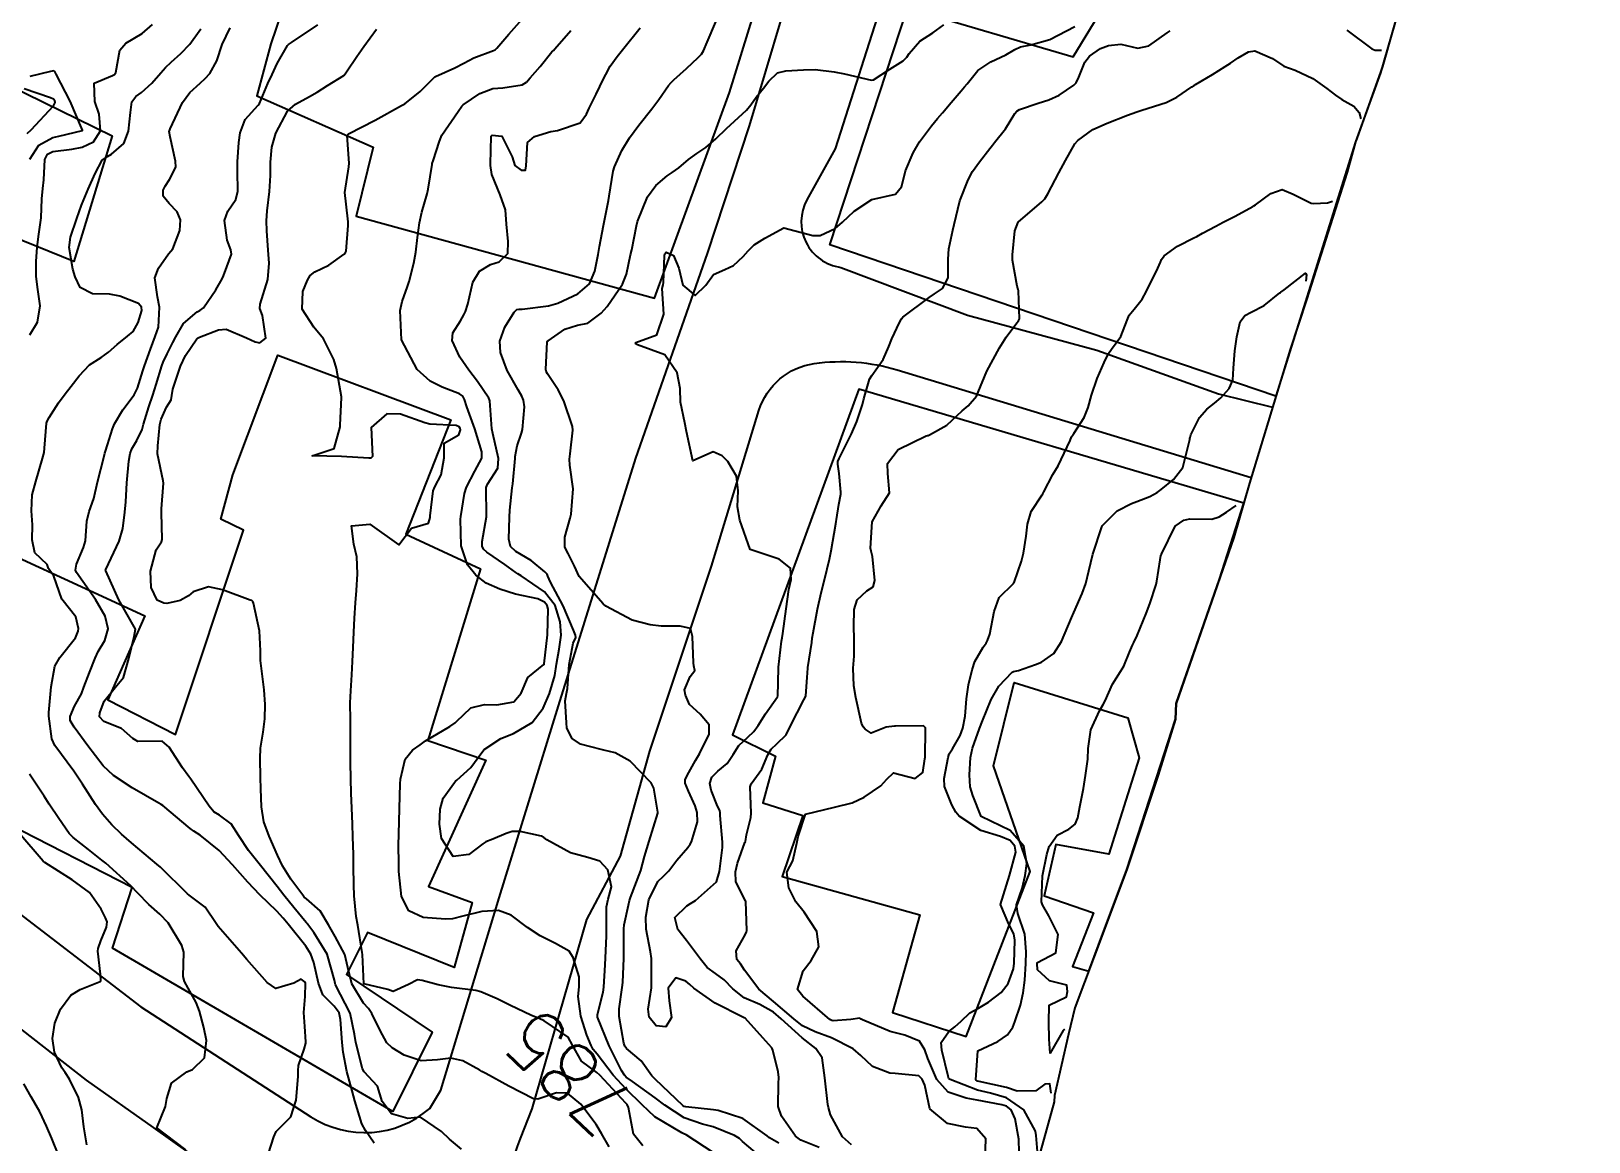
# Model space of a CAD drawing. Header units: metres. Extents: x 318500 to 325275, y 7408834 to 7428799.
# Drawn here: x 323688.2 to 323794.6, y 7419676.5 to 7419752.3 of the extents above; entities that cross this region are included whole.
import ezdxf
from ezdxf.enums import TextEntityAlignment as Align

# ---------------------------------------------------------------- set-up
doc = ezdxf.new("R2010")
doc.units = ezdxf.units.M
doc.header["$MEASUREMENT"] = 0
for name, color, linetype in [('Area', 45, 'Continuous'), ('Cotas', 45, 'Continuous'), ('Curvas de Nivel 1m', 11, 'Continuous'), ('Curvas de Nivel 5m', 15, 'Continuous'), ('Edificações', 30, 'Continuous'), ('Vias Primárias', 230, 'Continuous')]:
    doc.layers.add(name, color=color, linetype=linetype)
doc.styles.add('Style-STANDARD', font='STANDARD.shx')

msp = doc.modelspace()

# ---------------------------------------------------------------- linework, layer by layer
at = {"layer": 'Area'}
msp.add_lwpolyline([(323796.12, 7419793.28), (323790.15, 7419781.02), (323788.35, 7419775.85), (323786.2, 7419768.41), (323783.67, 7419760.13), (323782.56, 7419757.22), (323780.49, 7419749.91), (323778.74, 7419745), (323778.63, 7419744.77), (323778.07, 7419742.7), (323775.3, 7419733.98), (323774.17, 7419730.59), (323771.4, 7419721.47), (323770.34, 7419717.76), (323766.39, 7419706.43), (323766.34, 7419705.35), (323765.17, 7419701.54), (323763.02, 7419695.1), (323761.45, 7419690.9), (323759.46, 7419685.65), (323759.04, 7419683.84), (323758.07, 7419679.66), (323758.05, 7419679.23), (323757.12, 7419675.86)], dxfattribs=at)
at = {"layer": 'Curvas de Nivel 1m', "flags": 128}
for points, elevation in [([(323704.39, 7419675.71), (323704.75, 7419676.85), (323704.91, 7419677.21), (323705.07, 7419677.36), (323705.91, 7419678.2), (323706.28, 7419679.34), (323706.42, 7419680.95), (323706.41, 7419681.34), (323706.44, 7419681.71), (323706.83, 7419682.83), (323706.93, 7419683.24), (323706.93, 7419683.33), (323706.86, 7419684.37), (323706.79, 7419685.33), (323706.88, 7419686.41), (323706.91, 7419687.33), (323706.89, 7419687.39), (323706.62, 7419687.6), (323706.11, 7419687.34), (323704.89, 7419686.96), (323704.3, 7419687.37), (323702.91, 7419688.94), (323702.54, 7419689.39), (323700.95, 7419691.21), (323700.81, 7419691.41), (323700.06, 7419692.52), (323698.97, 7419693.35), (323698.85, 7419693.44), (323697, 7419695.24), (323696.75, 7419695.46), (323695.02, 7419696.92), (323694.35, 7419697.5), (323693.68, 7419698.15), (323693.04, 7419698.86), (323692.56, 7419699.52), (323691.69, 7419700.91), (323691.27, 7419701.54), (323691.08, 7419701.81), (323689.79, 7419703.56), (323689.58, 7419704.02), (323689.37, 7419705.57), (323689.38, 7419705.81), (323689.53, 7419707.56), (323689.78, 7419708.97), (323690.12, 7419709.56), (323691.2, 7419710.92), (323691.38, 7419711.36), (323691.41, 7419711.54), (323691.22, 7419712.34), (323690.27, 7419713.55), (323689.71, 7419715.12), (323689.4, 7419715.57), (323689.36, 7419715.65), (323689.27, 7419715.91), (323688.42, 7419716.72), (323688.23, 7419717.59), (323688.26, 7419718.63), (323688.2, 7419719.59), (323688.24, 7419720.68), (323688.48, 7419721.58), (323688.95, 7419723.16), (323689.05, 7419723.57), (323689.08, 7419723.86), (323689.21, 7419725.57), (323689.26, 7419725.71), (323689.41, 7419725.96), (323690.04, 7419726.95), (323690.5, 7419727.56), (323690.9, 7419728.09), (323691.44, 7419728.8), (323692.16, 7419729.54), (323692.95, 7419730.04), (323693.46, 7419730.41), (323694.05, 7419730.94), (323694.75, 7419731.5), (323695.15, 7419731.83), (323695.49, 7419732.44), (323695.73, 7419733.26), (323695.72, 7419733.49), (323695.51, 7419733.73), (323694.24, 7419734.24), (323693.52, 7419734.37), (323692.37, 7419734.39), (323691.52, 7419734.84), (323691.17, 7419735.55), (323691.01, 7419736.08), (323690.77, 7419737.56), (323690.87, 7419738.26), (323691.3, 7419739.55), (323691.6, 7419740.46), (323692.06, 7419741.54), (323692.54, 7419742.62), (323693.03, 7419743.53), (323693.38, 7419743.78), (323693.65, 7419743.93), (323694.5, 7419744.66), (323694.81, 7419745.5), (323694.96, 7419746.78), (323695.06, 7419747.5), (323695.33, 7419747.86), (323695.7, 7419748.14), (323696.42, 7419748.77), (323697.03, 7419749.48), (323697.34, 7419749.86), (323697.73, 7419750.22), (323698.39, 7419750.81), (323699, 7419751.45), (323699.76, 7419752.49)], 781), ([(323711.61, 7419676.4), (323711.01, 7419677.28), (323710.77, 7419677.73), (323710.28, 7419679.29), (323710.1, 7419679.99), (323709.74, 7419681.29), (323709.49, 7419682.63), (323709.42, 7419683.29), (323709.31, 7419684.85), (323709.21, 7419685.3), (323708.87, 7419685.77), (323708.1, 7419686.53), (323707.81, 7419687.32), (323707.48, 7419688.75), (323707.27, 7419689.32), (323706.93, 7419689.86), (323705.73, 7419691.35), (323705.38, 7419691.78), (323704.96, 7419692.24), (323703.8, 7419693.37), (323702.98, 7419694.23), (323701.92, 7419695.4), (323701.01, 7419696.39), (323699.71, 7419697.43), (323699.29, 7419697.7), (323699.03, 7419697.89), (323697.17, 7419699.46), (323697.05, 7419699.53), (323696.9, 7419699.62), (323695.07, 7419700.67), (323693.79, 7419701.51), (323693.09, 7419702.16), (323692.04, 7419703.53), (323691.12, 7419704.81), (323690.84, 7419705.26), (323690.83, 7419705.54), (323691.14, 7419706.25), (323691.6, 7419707.09), (323691.78, 7419707.53), (323692.15, 7419708.55), (323692.55, 7419709.53), (323692.75, 7419709.97), (323693.2, 7419710.72), (323693.44, 7419711.52), (323693.22, 7419712.39), (323692.56, 7419713.53), (323691.27, 7419715.37), (323691.2, 7419715.54), (323691.27, 7419715.94), (323691.75, 7419717.07), (323691.88, 7419717.53), (323691.98, 7419718.87), (323692.13, 7419719.53), (323692.45, 7419720.42), (323692.7, 7419721.53), (323693.16, 7419723.32), (323693.21, 7419723.52), (323693.24, 7419723.65), (323693.38, 7419724.08), (323693.72, 7419725.19), (323693.86, 7419725.51), (323694.44, 7419726.48), (323695.2, 7419727.49), (323695.43, 7419727.95), (323695.8, 7419729.13), (323695.91, 7419729.49), (323696.32, 7419730.63), (323696.65, 7419731.48), (323696.86, 7419732.11), (323696.95, 7419733.48), (323696.81, 7419734.19), (323696.62, 7419735.48), (323696.88, 7419736.14), (323697.55, 7419737.12), (323697.72, 7419737.3), (323697.85, 7419737.47), (323698.32, 7419738.71), (323698.37, 7419739.46), (323698.14, 7419740), (323697.6, 7419740.57), (323697.2, 7419741.07), (323697.2, 7419741.47), (323697.33, 7419741.75), (323697.62, 7419742.21), (323698.06, 7419743.04), (323698.03, 7419743.46), (323697.66, 7419745.11), (323697.61, 7419745.47), (323697.62, 7419745.52), (323697.67, 7419745.66), (323698.5, 7419747.46), (323699.01, 7419748.14), (323699.71, 7419748.78), (323700.06, 7419749.09), (323700.37, 7419749.43), (323700.86, 7419750.3), (323701.21, 7419751.42), (323701.76, 7419752.57)], 782), ([(323717.57, 7419676), (323716.75, 7419676.69), (323716.2, 7419677.21), (323714.77, 7419678.19), (323713.91, 7419678.09), (323712.78, 7419678.4), (323712.14, 7419679.26), (323711.83, 7419680.29), (323710.93, 7419681.28), (323710.81, 7419681.48), (323710.34, 7419683.28), (323710.27, 7419683.86), (323709.97, 7419685.29), (323708.97, 7419687.21), (323708.94, 7419687.3), (323708.89, 7419687.53), (323708.39, 7419689.31), (323707.49, 7419690.78), (323707.08, 7419691.33), (323707.02, 7419691.4), (323706.95, 7419691.48), (323706.11, 7419692.49), (323705.43, 7419693.35), (323704.98, 7419693.93), (323703.83, 7419695.37), (323703.01, 7419696.38), (323702.35, 7419697.39), (323701.84, 7419698.2), (323701.04, 7419698.8), (323700.66, 7419699.03), (323700.33, 7419699.42), (323699.08, 7419701.26), (323698.94, 7419701.44), (323698.5, 7419702.03), (323697.61, 7419703.45), (323697.11, 7419703.86), (323695.47, 7419703.84), (323695.12, 7419704.04), (323694.34, 7419704.72), (323693.13, 7419705.19), (323692.84, 7419705.52), (323692.86, 7419705.8), (323693.15, 7419706.59), (323693.91, 7419707.51), (323694.48, 7419708.2), (323694.84, 7419709.5), (323695.21, 7419711.01), (323695.3, 7419711.49), (323695.21, 7419711.67), (323694.15, 7419713.51), (323693.27, 7419715.48), (323693.25, 7419715.52), (323693.27, 7419715.57), (323694.18, 7419717.51), (323694.43, 7419718.37), (323694.58, 7419719.5), (323694.64, 7419720.19), (323694.71, 7419721.5), (323694.84, 7419722.97), (323694.93, 7419723.5), (323695.06, 7419723.81), (323695.38, 7419724.38), (323695.75, 7419725.14), (323695.85, 7419725.49), (323696.21, 7419726.69), (323696.48, 7419727.48), (323696.71, 7419728.21), (323697.1, 7419729.47), (323697.19, 7419729.73), (323697.46, 7419730.3), (323697.86, 7419731.08), (323698.05, 7419731.46), (323698.57, 7419732.38), (323699.51, 7419733.17), (323699.69, 7419733.26), (323699.95, 7419733.43), (323700.78, 7419734.68), (323701.23, 7419735.41), (323701.32, 7419735.62), (323701.54, 7419736.25), (323701.86, 7419737.1), (323701.81, 7419737.41), (323701.57, 7419738.06), (323701.37, 7419739.41), (323701.6, 7419740.05), (323702.16, 7419740.84), (323702.29, 7419741.4), (323702.26, 7419742.78), (323702.26, 7419743.4), (323702.35, 7419744.72), (323702.44, 7419745.4), (323702.79, 7419746.29), (323703.69, 7419747.28), (323703.76, 7419747.39), (323704.34, 7419748.75), (323704.64, 7419749.38), (323704.98, 7419750.13), (323705.69, 7419751.36), (323705.75, 7419751.42), (323705.96, 7419751.56), (323707.76, 7419752.76)], 783), ([(323727.65, 7419676.16), (323727.14, 7419677.06), (323726.77, 7419677.68), (323725.71, 7419679.08), (323724.8, 7419679.82), (323724.06, 7419679.84), (323722.79, 7419679.41), (323722.49, 7419679.43), (323720.81, 7419680.3), (323719.24, 7419681.16), (323718.96, 7419681.31), (323718.82, 7419681.39), (323717.66, 7419682.03), (323716.83, 7419682.22), (323715.93, 7419682.1), (323714.82, 7419682.02), (323713.66, 7419682.41), (323712.83, 7419682.91), (323712.47, 7419683.26), (323712.02, 7419684.1), (323711.45, 7419685.27), (323711.21, 7419685.61), (323710.88, 7419685.97), (323710.07, 7419687.29), (323709.81, 7419688.39), (323709.61, 7419689.29), (323708.94, 7419690.51), (323708.48, 7419691.31), (323707.92, 7419692.28), (323706.97, 7419693.08), (323706.83, 7419693.2), (323706.72, 7419693.33), (323705.9, 7419694.43), (323705.35, 7419695.35), (323705.01, 7419696.08), (323704.43, 7419697.37), (323704.07, 7419698.34), (323703.9, 7419699.37), (323703.85, 7419700.59), (323703.83, 7419701.37), (323703.81, 7419702.66), (323703.84, 7419703.37), (323704.01, 7419704.48), (323704.13, 7419705.37), (323704.16, 7419706.35), (323704.09, 7419707.37), (323703.92, 7419708.64), (323703.84, 7419709.37), (323703.84, 7419710.02), (323703.76, 7419711.38), (323703.35, 7419713.27), (323703.31, 7419713.39), (323703.24, 7419713.45), (323703.14, 7419713.49), (323701.25, 7419714.18), (323700.28, 7419714.4), (323699.25, 7419714.05), (323698.91, 7419713.78), (323698.35, 7419713.45), (323697.45, 7419713.25), (323697.24, 7419713.27), (323696.78, 7419713.47), (323696.38, 7419714.34), (323696.32, 7419715.47), (323696.71, 7419716.91), (323697.08, 7419717.47), (323697.13, 7419717.63), (323697.07, 7419719.47), (323697.07, 7419719.72), (323697.21, 7419721.47), (323697.2, 7419721.63), (323696.81, 7419723.48), (323696.83, 7419724.03), (323696.97, 7419725.47), (323697.05, 7419725.83), (323697.42, 7419726.66), (323697.73, 7419727.17), (323697.79, 7419727.46), (323697.85, 7419727.88), (323698.37, 7419729.46), (323698.72, 7419730.19), (323699.48, 7419731.32), (323699.54, 7419731.38), (323699.67, 7419731.44), (323700.96, 7419731.94), (323701.49, 7419731.98), (323702.88, 7419731.4), (323703.48, 7419731.11), (323703.8, 7419731.06), (323704.21, 7419731.38), (323703.98, 7419732.91), (323703.79, 7419733.39), (323703.81, 7419733.68), (323704.34, 7419735.38), (323704.42, 7419736.5), (323704.36, 7419737.38), (323704.27, 7419738.69), (323704.25, 7419739.38), (323704.29, 7419740.07), (323704.46, 7419741.38), (323704.53, 7419742.48), (323704.52, 7419743.38), (323704.61, 7419744.42), (323704.88, 7419745.37), (323705.68, 7419746.86), (323706.22, 7419747.35), (323707.18, 7419747.86), (323707.7, 7419748.16), (323708.42, 7419748.61), (323709.52, 7419749.31), (323709.62, 7419749.41), (323709.72, 7419749.55), (323710.43, 7419750.61), (323710.89, 7419751.29), (323711.76, 7419752.46)], 784), ([(323737.62, 7419675.79), (323736.76, 7419676.53), (323736.55, 7419676.73), (323736.22, 7419676.94), (323734.77, 7419677.53), (323734.03, 7419677.7), (323732.78, 7419678.13), (323731.45, 7419679), (323730.8, 7419679.51), (323729.24, 7419680.61), (323728.82, 7419680.92), (323728.71, 7419681.04), (323728.49, 7419681.37), (323727.66, 7419683.05), (323726.87, 7419685), (323726.85, 7419685.06), (323726.85, 7419685.08), (323726.87, 7419685.2), (323727.24, 7419686.71), (323727.29, 7419687.06), (323727.38, 7419688.59), (323727.4, 7419689.06), (323727.47, 7419690.53), (323727.47, 7419691.05), (323727.48, 7419692.55), (323727.59, 7419693.06), (323727.82, 7419693.9), (323727.56, 7419695.06), (323727.01, 7419695.65), (323726.19, 7419695.9), (323725.02, 7419696.22), (323723.4, 7419697.11), (323723.19, 7419697.28), (323723.03, 7419697.37), (323721.57, 7419697.68), (323721.04, 7419697.69), (323720.63, 7419697.56), (323719.7, 7419697.16), (323719.23, 7419696.97), (323719.03, 7419696.85), (323718.08, 7419696.12), (323717.01, 7419695.97), (323716.21, 7419697.21), (323716.07, 7419698.18), (323716.11, 7419699.21), (323716.31, 7419699.96), (323717.08, 7419701.04), (323717.16, 7419701.12), (323717.25, 7419701.2), (323718.21, 7419702.06), (323719.02, 7419703.17), (323719.11, 7419703.28), (323720.25, 7419704.03), (323721.12, 7419704.38), (323722.39, 7419705.13), (323723.14, 7419706.11), (323723.58, 7419707.11), (323723.94, 7419708.34), (323724.07, 7419709.11), (323724.23, 7419710.13), (323724.37, 7419711.1), (323724.32, 7419712), (323723.96, 7419713.11), (323723.25, 7419714.05), (323721.64, 7419715.14), (323721.41, 7419715.28), (323721.27, 7419715.38), (323720.53, 7419715.91), (323719.29, 7419716.75), (323719.07, 7419716.96), (323718.99, 7419717.17), (323718.99, 7419717.48), (323719.27, 7419719.17), (323719.27, 7419719.22), (323719.26, 7419721.17), (323719.35, 7419721.41), (323720.04, 7419722.49), (323720.1, 7419723.16), (323719.7, 7419724.86), (323719.64, 7419725.17), (323719.5, 7419727.1), (323719.48, 7419727.17), (323719.43, 7419727.27), (323718.67, 7419728.41), (323718.06, 7419729.19), (323717.46, 7419730.08), (323716.94, 7419731.21), (323716.97, 7419731.73), (323717.5, 7419732.55), (323717.73, 7419732.97), (323717.84, 7419733.2), (323718.01, 7419733.68), (323718.35, 7419735.19), (323718.79, 7419735.94), (323719.55, 7419736.39), (323720.14, 7419736.58), (323720.73, 7419737.16), (323720.76, 7419737.97), (323720.64, 7419739.16), (323720.58, 7419740.14), (323720.22, 7419741.16), (323719.63, 7419742.55), (323719.56, 7419743.17), (323719.56, 7419743.26), (323719.6, 7419745.17), (323719.67, 7419745.24), (323720.33, 7419745.16), (323721.04, 7419743.76), (323721.21, 7419743.15), (323721.64, 7419742.84), (323721.95, 7419742.83), (323721.99, 7419743.14), (323722.08, 7419744.72), (323722.56, 7419745.14), (323723.67, 7419745.47), (323724.12, 7419745.56), (323725.68, 7419746.07), (323726.11, 7419746.67), (323726.3, 7419747.08), (323726.76, 7419748.03), (323727.27, 7419749.07), (323727.42, 7419749.38), (323727.73, 7419749.94), (323728.2, 7419750.6), (323728.57, 7419751.06), (323729.77, 7419752.57)], 787), ([(323739.24, 7419676.41), (323738.76, 7419676.67), (323738.61, 7419676.76), (323738.44, 7419676.9), (323736.78, 7419678.1), (323735.1, 7419678.64), (323734.79, 7419678.68), (323732.89, 7419678.88), (323732.79, 7419678.91), (323732.69, 7419678.98), (323730.82, 7419680.75), (323730.58, 7419681.01), (323729.84, 7419682.03), (323728.84, 7419682.87), (323728.72, 7419683.04), (323728.65, 7419683.24), (323728.33, 7419685.05), (323728.34, 7419685.58), (323728.55, 7419687.04), (323728.58, 7419687.37), (323728.65, 7419689.04), (323728.66, 7419689.31), (323728.65, 7419691.04), (323728.68, 7419691.32), (323728.97, 7419692.66), (323729.04, 7419692.97), (323729.06, 7419693.04), (323729.12, 7419693.18), (323729.81, 7419695.03), (323730.07, 7419695.97), (323730.38, 7419697.02), (323730.98, 7419698.93), (323730.99, 7419699.01), (323730.7, 7419700.64), (323730.53, 7419701.02), (323729.1, 7419702.5), (323728.06, 7419703.06), (323727.3, 7419703.25), (323727.11, 7419703.29), (323725.7, 7419703.66), (323725.12, 7419704.04), (323724.77, 7419704.74), (323724.75, 7419705.1), (323724.66, 7419706.6), (323724.75, 7419707.1), (323724.81, 7419707.45), (323724.92, 7419709.09), (323725.2, 7419710.54), (323725.37, 7419710.93), (323725.35, 7419711.09), (323725.22, 7419711.43), (323724.52, 7419713.1), (323723.66, 7419714.72), (323723.47, 7419715.12), (323723.41, 7419715.26), (323723.27, 7419715.41), (323722.33, 7419716.18), (323721.29, 7419716.81), (323720.91, 7419717.15), (323720.8, 7419717.65), (323720.84, 7419719.15), (323720.86, 7419719.62), (323721.03, 7419721.15), (323721.08, 7419721.43), (323721.23, 7419723.15), (323721.24, 7419723.28), (323721.38, 7419724.03), (323721.66, 7419724.88), (323721.73, 7419725.14), (323721.88, 7419726.68), (323721.8, 7419727.14), (323721.7, 7419727.41), (323721.44, 7419727.85), (323720.69, 7419729.16), (323720.23, 7419730.4), (323720.18, 7419731.16), (323720.52, 7419732.13), (323721.16, 7419733.15), (323721.34, 7419733.32), (323721.51, 7419733.35), (323721.71, 7419733.34), (323723.51, 7419733.57), (323724.15, 7419733.75), (323725.52, 7419734.39), (323726.31, 7419735.08), (323726.68, 7419735.94), (323726.9, 7419737.08), (323727, 7419737.64), (323727.28, 7419739.07), (323727.61, 7419740.78), (323727.65, 7419741.07), (323727.93, 7419742.77), (323728.01, 7419743.06), (323728.52, 7419744.19), (323729.04, 7419745.05), (323729.68, 7419745.91), (323730.57, 7419747.03), (323731.06, 7419747.66), (323731.71, 7419748.61), (323731.9, 7419748.83), (323732.08, 7419749.01), (323732.95, 7419749.78), (323733.74, 7419750.53), (323733.97, 7419750.76), (323734.11, 7419750.98), (323734.35, 7419751.57), (323734.95, 7419752.97)], 788), ([(323742, 7419676.11), (323740.76, 7419676.62), (323740.39, 7419676.88), (323739.43, 7419678.24), (323739.2, 7419678.9), (323739.23, 7419680.48), (323739.25, 7419680.9), (323739.21, 7419681.28), (323738.84, 7419682.76), (323738.8, 7419682.87), (323738.77, 7419682.91), (323738.16, 7419683.6), (323736.94, 7419684.93), (323736.87, 7419684.97), (323736.79, 7419685.01), (323734.89, 7419685.96), (323733.45, 7419686.98), (323733.16, 7419687.24), (323732.9, 7419687.46), (323732.21, 7419687.69), (323731.68, 7419687), (323731.75, 7419686.13), (323731.91, 7419684.99), (323731.52, 7419684.34), (323730.86, 7419684.42), (323730.38, 7419685.02), (323730.33, 7419685.56), (323730.55, 7419687.02), (323730.55, 7419688.65), (323730.54, 7419689.02), (323730.48, 7419689.46), (323730.19, 7419691.02), (323730.16, 7419691.83), (323730.36, 7419693.02), (323730.99, 7419694.28), (323731.36, 7419694.64), (323731.74, 7419695), (323732.28, 7419695.73), (323733.02, 7419696.6), (323733.2, 7419696.82), (323733.29, 7419696.99), (323733.69, 7419698.34), (323733.66, 7419698.98), (323733.52, 7419699.44), (323733.07, 7419700.45), (323732.85, 7419700.99), (323732.84, 7419701.23), (323733.09, 7419701.72), (323733.56, 7419702.53), (323733.83, 7419702.98), (323734.49, 7419704.33), (323734.49, 7419704.97), (323733.87, 7419705.7), (323733.15, 7419706.35), (323732.86, 7419706.99), (323732.81, 7419707.35), (323733.18, 7419708.26), (323733.5, 7419708.67), (323733.45, 7419708.99), (323733.41, 7419709.21), (323733.36, 7419710.99), (323733.22, 7419711.54), (323732.51, 7419711.71), (323731.22, 7419711.7), (323730.45, 7419711.79), (323729.23, 7419712.12), (323727.44, 7419713.07), (323727.24, 7419713.24), (323725.61, 7419715.09), (323725.28, 7419715.8), (323724.85, 7419716.66), (323724.62, 7419717.1), (323724.62, 7419717.78), (323725, 7419719.09), (323725.05, 7419719.36), (323725.19, 7419721.09), (323724.98, 7419722.71), (323724.95, 7419723.1), (323725, 7419723.47), (323725.18, 7419725.09), (323725.16, 7419725.34), (323724.57, 7419727.1), (323724.17, 7419727.84), (323723.45, 7419728.93), (323723.38, 7419729.05), (323723.35, 7419729.12), (323723.33, 7419729.24), (323723.42, 7419731.12), (323723.44, 7419731.16), (323723.48, 7419731.18), (323724.62, 7419731.98), (323725.5, 7419732.25), (323726.19, 7419732.39), (323727.1, 7419733.07), (323727.51, 7419733.54), (323728.57, 7419735.05), (323728.85, 7419735.74), (323729.12, 7419737.05), (323729.2, 7419737.41), (323729.52, 7419739.04), (323729.59, 7419739.33), (323730.27, 7419741.03), (323730.84, 7419741.8), (323731.63, 7419742.45), (323731.97, 7419742.67), (323732.42, 7419743), (323733.08, 7419743.56), (323733.65, 7419743.97), (323734.26, 7419744.38), (323734.94, 7419744.97), (323735.68, 7419745.69), (323737.03, 7419746.94), (323737.34, 7419747.29), (323737.7, 7419747.83), (323738.19, 7419748.45), (323738.57, 7419748.92), (323739.16, 7419749.49), (323739.73, 7419749.62), (323740.94, 7419749.68), (323741.73, 7419749.72), (323743.03, 7419749.56), (323743.73, 7419749.42), (323745.58, 7419748.98), (323745.72, 7419749.01), (323746.82, 7419749.73), (323747.74, 7419750.31), (323747.99, 7419750.55), (323748.16, 7419750.8), (323748.89, 7419751.65), (323749.76, 7419752.21), (323750.52, 7419752.77)], 789), ([(323778.05, 7419752.4), (323779.76, 7419751.12), (323779.98, 7419751.03), (323780.42, 7419751.04)], 791), ([(323734.75, 7419675.78), (323732.91, 7419676.98), (323732.76, 7419677.05), (323732.63, 7419677.11), (323730.78, 7419678.2), (323729.92, 7419679.02), (323728.81, 7419680.1), (323727.93, 7419681.05), (323726.83, 7419682.49), (323726.57, 7419682.8), (323726.42, 7419683.07), (323726.13, 7419683.79), (323725.71, 7419685.08), (323725.54, 7419686.43), (323725.6, 7419687.08), (323725.6, 7419687.77), (323725.19, 7419689.09), (323724.93, 7419689.52), (323723.99, 7419690.05), (323722.94, 7419690.56), (323722.08, 7419691.13), (323720.96, 7419691.98), (323720.1, 7419692.29), (323718.96, 7419692.23), (323717.67, 7419691.9), (323716.96, 7419691.73), (323716.47, 7419691.69), (323714.96, 7419691.82), (323713.98, 7419692.26), (323713.46, 7419693.24), (323713.29, 7419694.95), (323713.28, 7419695.25), (323713.27, 7419697), (323713.28, 7419697.25), (323713.29, 7419697.5), (323713.33, 7419699.25), (323713.37, 7419700.95), (323713.4, 7419701.25), (323713.72, 7419702.62), (323714.22, 7419703.24), (323714.74, 7419703.61), (323715.12, 7419703.88), (323716.78, 7419704.86), (323717.13, 7419705.1), (323717.22, 7419705.2), (323718.2, 7419706.13), (323719.15, 7419706.35), (323719.98, 7419706.33), (323721.15, 7419706.55), (323721.64, 7419707.14), (323722.11, 7419708.2), (323723.19, 7419709.08), (323723.21, 7419709.1), (323723.21, 7419709.12), (323723.21, 7419709.14), (323723.45, 7419711.12), (323723.49, 7419712.86), (323723.42, 7419713.12), (323723.24, 7419713.35), (323722.79, 7419713.58), (323721.25, 7419713.9), (323720.19, 7419714.23), (323719.26, 7419714.65), (323718.55, 7419715.18), (323717.97, 7419715.89), (323717.55, 7419717.2), (323717.51, 7419719.01), (323717.53, 7419719.2), (323717.77, 7419720.77), (323717.9, 7419721.19), (323718.48, 7419722.3), (323718.95, 7419723.18), (323718.95, 7419723.6), (323718.47, 7419725.18), (323717.93, 7419726.68), (323717.78, 7419727.19), (323717.66, 7419727.42), (323717.43, 7419727.58), (323716.25, 7419728.03), (323715.44, 7419728.44), (323714.55, 7419729.24), (323713.48, 7419731.25), (323713.38, 7419733.25), (323713.52, 7419733.87), (323713.89, 7419734.89), (323714, 7419735.25), (323714.31, 7419736.48), (323714.44, 7419737.24), (323714.57, 7419738.25), (323714.7, 7419739.24), (323714.86, 7419739.97), (323715.23, 7419741.23), (323715.3, 7419741.54), (323715.56, 7419743.23), (323715.57, 7419743.3), (323715.64, 7419743.47), (323716.06, 7419744.83), (323716.23, 7419745.22), (323717.33, 7419746.85), (323717.59, 7419747.2), (323717.64, 7419747.25), (323717.69, 7419747.29), (323718.82, 7419748.07), (323719.71, 7419748.42), (323720.4, 7419748.47), (323721.71, 7419748.67), (323722, 7419748.86), (323722.27, 7419749.14), (323722.95, 7419749.91), (323723.75, 7419750.92), (323723.85, 7419751.02), (323723.94, 7419751.12), (323725.04, 7419752.38)], 786), ([(323753.34, 7419675.31), (323753.39, 7419676.71), (323752.77, 7419677.4), (323752, 7419677.51), (323750.78, 7419677.75), (323749.56, 7419678.76), (323749.22, 7419680.36), (323749.03, 7419680.77), (323748.82, 7419681), (323747.19, 7419681.16), (323746.82, 7419681.19), (323745.64, 7419681.63), (323744.84, 7419682.39), (323744.33, 7419682.84), (323742.85, 7419683.6), (323741.73, 7419684), (323740.86, 7419684.41), (323740.28, 7419684.89), (323738.89, 7419686.07), (323737.88, 7419686.92), (323736.91, 7419688.23), (323736.62, 7419688.64), (323736.38, 7419688.94), (323736.33, 7419689.54), (323736.95, 7419690.64), (323737.04, 7419690.83), (323737.05, 7419690.93), (323737, 7419692.91), (323737, 7419692.93), (323736.98, 7419692.96), (323736.3, 7419694.25), (323736.28, 7419694.94), (323736.42, 7419695.53), (323736.93, 7419696.93), (323736.96, 7419697.01), (323737.04, 7419697.47), (323737.33, 7419698.65), (323737.36, 7419698.93), (323737.28, 7419700.73), (323737.35, 7419700.93), (323738.08, 7419701.94), (323738.5, 7419702.92), (323738.73, 7419703.3), (323739.12, 7419703.68), (323739.75, 7419704.29), (323740.05, 7419704.9), (323740.96, 7419706.68), (323741.07, 7419706.88), (323741.09, 7419706.96), (323741.18, 7419708.19), (323741.23, 7419708.84), (323741.23, 7419708.88), (323741.49, 7419710.6), (323741.53, 7419710.88), (323741.6, 7419711.25), (323741.89, 7419712.87), (323742.14, 7419713.98), (323742.36, 7419714.86), (323742.7, 7419716.27), (323742.82, 7419716.86), (323743.15, 7419718.69), (323743.17, 7419718.85), (323743.18, 7419719), (323743.34, 7419720.01), (323743.48, 7419720.72), (323743.49, 7419720.85), (323743.36, 7419722.13), (323743.28, 7419722.76), (323743.27, 7419722.85), (323743.28, 7419722.95), (323743.37, 7419723.15), (323743.94, 7419724.3), (323744.21, 7419724.84), (323744.58, 7419725.67), (323744.96, 7419726.83), (323745.05, 7419727.22), (323745.45, 7419728.56), (323745.6, 7419728.83), (323746.37, 7419729.92), (323746.76, 7419730.81), (323746.97, 7419731.32), (323747.5, 7419732.44), (323747.62, 7419732.69), (323747.71, 7419732.8), (323749.52, 7419734.15), (323749.89, 7419734.4), (323750.43, 7419734.76), (323750.82, 7419735.48), (323750.82, 7419736.76), (323750.87, 7419737.46), (323751.14, 7419738.75), (323751.22, 7419739.13), (323751.61, 7419740.75), (323752.19, 7419742.19), (323752.48, 7419742.74), (323752.96, 7419743.42), (323753.66, 7419744.32), (323753.84, 7419744.54), (323753.99, 7419744.72), (323754.72, 7419745.67), (323755.36, 7419746.7), (323755.51, 7419746.88), (323755.69, 7419746.99), (323756.96, 7419747.42), (323757.7, 7419747.64), (323758.4, 7419747.97), (323759.4, 7419748.64), (323759.55, 7419748.81), (323759.73, 7419749.2), (323760.16, 7419750.22), (323760.47, 7419750.63), (323761.23, 7419751.15), (323761.76, 7419751.35), (323762.6, 7419751.45), (323763.76, 7419751.16), (323764.52, 7419751.34), (323765.77, 7419752.21), (323765.99, 7419752.35)], 791), ([(323755.66, 7419675.77), (323755.65, 7419676.68), (323755.4, 7419678.07), (323755.12, 7419678.69), (323754.79, 7419678.93), (323754.47, 7419679.02), (323752.8, 7419679.34), (323752.04, 7419679.49), (323750.81, 7419679.89), (323750.03, 7419680.76), (323749.42, 7419682.18), (323749.22, 7419682.77), (323748.85, 7419683.37), (323747.86, 7419683.78), (323746.86, 7419684.02), (323744.97, 7419684.83), (323744.87, 7419684.88), (323744.78, 7419684.93), (323744.16, 7419684.84), (323742.95, 7419684.77), (323742.87, 7419684.78), (323742.72, 7419684.85), (323740.89, 7419686.45), (323740.53, 7419686.89), (323740.91, 7419688.17), (323741.45, 7419688.87), (323741.99, 7419689.81), (323741.85, 7419690.87), (323740.97, 7419692.17), (323740.41, 7419692.89), (323739.94, 7419693.85), (323739.8, 7419694.9), (323740.21, 7419695.69), (323740.48, 7419696.89), (323740.57, 7419697.35), (323741.06, 7419698.88), (323743.06, 7419699.35), (323744.25, 7419699.65), (323745.07, 7419700.02), (323746.22, 7419700.81), (323746.63, 7419701.27), (323747.09, 7419701.69), (323748.56, 7419701.31), (323749.09, 7419701.72), (323749.23, 7419702.65), (323749.24, 7419702.77), (323749.26, 7419704.65), (323749.26, 7419704.77), (323749.14, 7419704.9), (323747.22, 7419704.88), (323747.14, 7419704.88), (323746.57, 7419704.81), (323745.56, 7419704.4), (323745.14, 7419704.67), (323745.01, 7419704.83), (323744.89, 7419705.09), (323744.5, 7419706.84), (323744.37, 7419707.64), (323744.32, 7419708.84), (323744.39, 7419709.65), (323744.4, 7419710.84), (323744.38, 7419711.68), (323744.39, 7419712.84), (323744.59, 7419713.5), (323745.26, 7419714.12), (323745.69, 7419714.4), (323745.81, 7419714.82), (323745.64, 7419716.47), (323745.55, 7419716.83), (323745.51, 7419717.03), (323745.63, 7419718.83), (323746.23, 7419719.93), (323746.81, 7419720.81), (323746.7, 7419722.14), (323746.68, 7419722.81), (323747.39, 7419723.76), (323749.32, 7419724.7), (323749.4, 7419724.72), (323749.44, 7419724.73), (323749.53, 7419724.77), (323750.73, 7419725.44), (323751.42, 7419726.08), (323751.76, 7419726.41), (323752.17, 7419726.74), (323752.75, 7419727.42), (323753.29, 7419728.72), (323753.46, 7419729.12), (323754.32, 7419730.71), (323754.77, 7419731.43), (323755.51, 7419732.41), (323755.63, 7419732.56), (323755.69, 7419732.69), (323755.61, 7419734.61), (323755.59, 7419734.69), (323755.53, 7419734.93), (323755.22, 7419736.7), (323755.2, 7419737.06), (323755.36, 7419738.69), (323755.6, 7419739.29), (323757.22, 7419740.67), (323757.41, 7419740.88), (323757.62, 7419741.23), (323758.37, 7419742.66), (323758.82, 7419743.49), (323759.47, 7419744.64), (323759.67, 7419744.87), (323760.7, 7419745.61), (323761.68, 7419746.06), (323763.06, 7419746.6), (323763.7, 7419746.83), (323764.05, 7419746.93), (323765.71, 7419747.47), (323766.43, 7419747.83), (323767.47, 7419748.54), (323767.63, 7419748.63), (323767.72, 7419748.68), (323768.87, 7419749.38), (323769.74, 7419749.92), (323770.1, 7419750.15), (323770.62, 7419750.5), (323771.32, 7419750.93), (323771.76, 7419750.99), (323772.96, 7419750.47), (323773.74, 7419749.95), (323774.53, 7419749.66), (323775.73, 7419749.09), (323776.69, 7419748.42), (323777.27, 7419747.96), (323777.71, 7419747.66), (323778.52, 7419747.2), (323778.9, 7419746.78), (323779.01, 7419746.35)], 792), ([(323688.08, 7419743.59), (323688.69, 7419744.55), (323689.66, 7419745.07), (323690.06, 7419745.17), (323691.67, 7419745.54), (323691.67, 7419745.58), (323690.84, 7419747.56), (323689.89, 7419749.4), (323689.79, 7419749.57), (323689.72, 7419749.62), (323689.5, 7419749.57), (323688.08, 7419749.23)], 779), ([(323687.91, 7419745.35), (323688.18, 7419745.59), (323689.69, 7419747.24), (323689.81, 7419747.45), (323689.78, 7419747.57), (323689.69, 7419747.69), (323689.49, 7419747.78), (323687.7, 7419748.39)], 778), ([(323756.93, 7419675.56), (323756.83, 7419676.93), (323756.77, 7419677.23), (323755.99, 7419678.68), (323754.8, 7419679.5), (323753.7, 7419679.81), (323752.81, 7419680.02), (323750.95, 7419680.75), (323750.87, 7419680.8), (323750.82, 7419680.99), (323750.38, 7419682.75), (323750.33, 7419683.27), (323750.86, 7419684.02), (323751.26, 7419684.34), (323751.7, 7419684.74), (323752.3, 7419685.31), (323752.88, 7419685.63), (323753.56, 7419686.04), (323754.43, 7419686.7), (323754.91, 7419687.3), (323755.28, 7419688.32), (323755.32, 7419688.69), (323755.36, 7419690.27), (323755.31, 7419690.69), (323754.96, 7419691.36), (323754.38, 7419692.7), (323755, 7419694.69), (323755.43, 7419696.28), (323755.37, 7419696.69), (323755.04, 7419697.08), (323754.4, 7419697.34), (323753.05, 7419697.75), (323751.56, 7419698.74), (323751.33, 7419699.01), (323751.07, 7419699.51), (323750.57, 7419700.76), (323750.53, 7419701.31), (323750.81, 7419702.75), (323750.89, 7419702.98), (323751.12, 7419703.33), (323751.63, 7419704.25), (323751.81, 7419704.74), (323751.98, 7419705.57), (323752.07, 7419706.74), (323752.21, 7419707.7), (323752.45, 7419708.73), (323752.63, 7419709.3), (323753.21, 7419710.28), (323753.4, 7419710.54), (323753.5, 7419710.72), (323753.66, 7419711.15), (323753.95, 7419712.71), (323754.29, 7419713.66), (323755.27, 7419714.63), (323755.3, 7419714.66), (323755.32, 7419714.69), (323755.83, 7419716.14), (323755.97, 7419716.68), (323756.14, 7419717.86), (323756.24, 7419718.68), (323756.48, 7419719.53), (323757.23, 7419720.67), (323757.28, 7419720.74), (323757.35, 7419720.88), (323757.97, 7419722.06), (323758.34, 7419722.66), (323759.15, 7419724.39), (323759.25, 7419724.64), (323759.31, 7419724.73), (323759.4, 7419724.86), (323760.1, 7419725.95), (323760.37, 7419726.63), (323760.6, 7419727.47), (323761, 7419728.62), (323761.47, 7419729.7), (323761.76, 7419730.32), (323761.97, 7419730.61), (323762.61, 7419731.48), (323763.04, 7419732.59), (323763.17, 7419732.93), (323763.52, 7419733.35), (323764.07, 7419734.04), (323764.37, 7419734.58), (323765.13, 7419736.14), (323765.31, 7419736.56), (323765.39, 7419736.74), (323765.57, 7419737), (323766.47, 7419737.66), (323767.59, 7419738.22), (323767.8, 7419738.32), (323768.19, 7419738.53), (323769.1, 7419739.02), (323769.6, 7419739.28), (323770.41, 7419739.7), (323771.62, 7419740.37), (323771.69, 7419740.41), (323771.8, 7419740.48), (323772.86, 7419741.24), (323773.63, 7419741.52), (323774.39, 7419741.21), (323775.62, 7419740.59), (323775.76, 7419740.56), (323776.72, 7419740.61), (323777.06, 7419740.73)], 793), ([(323757.84, 7419679.83), (323757.76, 7419680.45), (323757.41, 7419680.44), (323756.81, 7419679.98), (323755.53, 7419679.96), (323754.81, 7419680.21), (323752.93, 7419680.61), (323752.82, 7419680.63), (323752.7, 7419680.72), (323752.84, 7419682.72), (323754.21, 7419683.34), (323754.86, 7419683.81), (323755.23, 7419684.32), (323755.37, 7419684.68), (323755.75, 7419685.82), (323755.93, 7419686.68), (323756.05, 7419687.54), (323756.12, 7419688.68), (323756.15, 7419689.46), (323756.06, 7419690.68), (323755.57, 7419692.09), (323755.49, 7419692.68), (323755.88, 7419693.79), (323756.07, 7419694.68), (323756.19, 7419695.5), (323755.99, 7419696.68), (323755.05, 7419697.76), (323753.07, 7419698.71), (323752.49, 7419700.14), (323752.32, 7419700.73), (323752.28, 7419701.55), (323752.33, 7419702.73), (323752.48, 7419703.37), (323752.96, 7419704.72), (323753.15, 7419705.24), (323753.75, 7419706.71), (323754.27, 7419707.61), (323755.19, 7419708.56), (323755.28, 7419708.6), (323755.62, 7419708.69), (323756.79, 7419709.08), (323757.2, 7419709.24), (323758.03, 7419709.83), (323758.56, 7419710.65), (323759.24, 7419712.27), (323759.39, 7419712.64), (323759.96, 7419713.93), (323760.21, 7419714.63), (323760.43, 7419715.48), (323760.7, 7419716.62), (323761.32, 7419718.49), (323761.35, 7419718.58), (323761.37, 7419718.61), (323762.36, 7419719.57), (323763.34, 7419720.08), (323763.71, 7419720.22), (323764.6, 7419720.57), (323765.09, 7419720.83), (323765.36, 7419721.03), (323766.2, 7419721.71), (323766.84, 7419722.54), (323767.32, 7419724.45), (323767.33, 7419724.53), (323767.34, 7419724.59), (323767.4, 7419724.76), (323767.99, 7419725.95), (323768.48, 7419726.52), (323769.01, 7419726.94), (323769.44, 7419727.3), (323770.02, 7419727.93), (323770.26, 7419728.5), (323770.3, 7419729.33), (323770.4, 7419730.5), (323770.54, 7419731.45), (323770.76, 7419732.49), (323771.09, 7419732.91), (323771.52, 7419733.14), (323772.39, 7419733.61), (323773.48, 7419734.46), (323773.52, 7419734.48), (323773.54, 7419734.5), (323773.76, 7419734.67), (323775.23, 7419735.8), (323775.3, 7419735.7), (323775.25, 7419735.27)], 794), ([(323691.97, 7419676.29), (323691.78, 7419677.53), (323691.63, 7419678.68), (323691.4, 7419679.53), (323690.8, 7419680.77), (323690.49, 7419681.23), (323690.26, 7419681.55), (323689.76, 7419682.62), (323689.62, 7419683.56), (323689.8, 7419684.61), (323690.17, 7419685.55), (323690.88, 7419686.51), (323691.51, 7419686.91), (323692.89, 7419687.45), (323692.93, 7419687.52), (323692.9, 7419687.94), (323692.73, 7419689.52), (323692.75, 7419689.7), (323692.93, 7419690.23), (323693.31, 7419691.15), (323693.37, 7419691.51), (323693.24, 7419691.8), (323692.96, 7419692.38), (323692.16, 7419693.53), (323690.98, 7419694.39), (323689.1, 7419695.57), (323689, 7419695.66), (323687.33, 7419697.6)], 779), ([(323690.07, 7419675.55), (323689.59, 7419676.72), (323689.23, 7419677.56), (323688.77, 7419678.54), (323688.18, 7419679.58), (323687.67, 7419680.46)], 778)]:
    msp.add_lwpolyline(points, dxfattribs=dict(at, elevation=elevation))
at = {"layer": 'Curvas de Nivel 5m', "flags": 128}
for points, elevation in [([(323688.09, 7419731.59), (323688.61, 7419732.47), (323688.79, 7419733.58), (323688.63, 7419734.69), (323688.51, 7419735.59), (323688.52, 7419736.61), (323688.58, 7419737.58), (323688.69, 7419738.46), (323688.85, 7419739.58), (323688.91, 7419740.89), (323688.97, 7419741.58), (323689.03, 7419742.17), (323689.11, 7419743.58), (323689.28, 7419743.94), (323689.65, 7419744.11), (323690.94, 7419744.27), (323691.65, 7419744.4), (323692.43, 7419744.77), (323692.9, 7419745.53), (323692.81, 7419746.67), (323692.51, 7419747.54), (323692.47, 7419748.77), (323693.72, 7419749.31), (323693.87, 7419749.37), (323693.96, 7419749.52), (323694.23, 7419751.03), (323694.63, 7419751.51), (323695.76, 7419752.18), (323696.46, 7419752.79)], 780), ([(323729.95, 7419676.22), (323729.32, 7419677.03), (323728.98, 7419678.85), (323728.88, 7419679.04), (323728.79, 7419679.14), (323727.02, 7419681.06), (323726.82, 7419681.23), (323725.76, 7419682.01), (323725.15, 7419683.09), (323724.85, 7419683.64), (323723.22, 7419684.76), (323722.87, 7419684.92), (323722.36, 7419685.13), (323720.88, 7419685.84), (323720, 7419686.27), (323718.89, 7419686.74), (323718.54, 7419686.83), (323716.89, 7419687.04), (323715.98, 7419687.21), (323714.89, 7419687.51), (323714.56, 7419687.56), (323713.95, 7419687.23), (323712.89, 7419686.76), (323712.54, 7419686.91), (323710.89, 7419687.28), (323710.8, 7419689.28), (323710.78, 7419689.42), (323710.48, 7419691.28), (323710.37, 7419691.88), (323710.23, 7419693.29), (323710.21, 7419694.05), (323710.19, 7419695.29), (323710.18, 7419696.13), (323710.15, 7419697.29), (323710.13, 7419698.2), (323710.08, 7419699.29), (323710.04, 7419700.31), (323710.02, 7419701.29), (323709.99, 7419702.39), (323709.98, 7419703.29), (323709.99, 7419704.42), (323709.98, 7419705.29), (323709.97, 7419706.48), (323710, 7419707.3), (323710.08, 7419708.39), (323710.13, 7419709.3), (323710.17, 7419710.26), (323710.21, 7419711.29), (323710.26, 7419712.26), (323710.33, 7419713.29), (323710.4, 7419714.15), (323710.46, 7419715.29), (323710.43, 7419716.45), (323710.22, 7419717.3), (323710.05, 7419718.56), (323711.31, 7419718.67), (323713.29, 7419717.25), (323714.16, 7419718.39), (323715.31, 7419718.75), (323715.42, 7419719.13), (323715.43, 7419719.23), (323715.64, 7419720.94), (323715.74, 7419721.22), (323716.19, 7419722.05), (323716.39, 7419723.21), (323716.39, 7419724.21), (323717.39, 7419724.76), (323717.49, 7419725.11), (323717.47, 7419725.2), (323717.4, 7419725.31), (323717.2, 7419725.41), (323715.4, 7419725.5), (323715.06, 7419725.58), (323713.41, 7419726.19), (323712.47, 7419726.21), (323711.4, 7419725.28), (323711.5, 7419723.28), (323711.37, 7419723.18), (323711.25, 7419723.17), (323709.37, 7419723.28), (323707.37, 7419723.33), (323708.86, 7419723.84), (323709.29, 7419725.31), (323709.29, 7419725.42), (323709.37, 7419727.31), (323709.37, 7419727.37), (323709.04, 7419729.31), (323708.85, 7419729.92), (323708.14, 7419731.32), (323707.49, 7419732.12), (323706.68, 7419733.34), (323706.73, 7419734.55), (323707.06, 7419735.34), (323707.23, 7419735.64), (323707.54, 7419735.9), (323708.51, 7419736.35), (323709.56, 7419737.11), (323709.65, 7419737.21), (323709.7, 7419737.31), (323709.82, 7419739.07), (323709.83, 7419739.31), (323709.81, 7419739.52), (323709.61, 7419741.31), (323709.88, 7419743.07), (323709.9, 7419743.31), (323709.77, 7419745.2), (323709.86, 7419745.31), (323711.68, 7419746.25), (323713.46, 7419747.25), (323713.61, 7419747.33), (323713.69, 7419747.38), (323714.74, 7419748.21), (323715.72, 7419749.19), (323715.74, 7419749.21), (323715.79, 7419749.23), (323717.11, 7419749.82), (323717.73, 7419750.15), (323718.42, 7419750.51), (323719.75, 7419751.01), (323719.86, 7419751.06), (323719.99, 7419751.17), (323720.8, 7419752.12), (323721.72, 7419753.15)], 785), ([(323744.22, 7419676.29), (323743.6, 7419676.84), (323742.78, 7419678.33), (323742.63, 7419678.85), (323742.6, 7419679.05), (323742.4, 7419680.86), (323742.2, 7419682.23), (323741.77, 7419682.87), (323740.85, 7419683.59), (323739.4, 7419684.9), (323738.88, 7419685.35), (323737.94, 7419685.87), (323736.89, 7419686.34), (323736.11, 7419686.94), (323735.52, 7419687.56), (323734.91, 7419688), (323734.34, 7419688.4), (323733.89, 7419688.98), (323732.94, 7419690.24), (323732.34, 7419691), (323732.14, 7419691.82), (323732.97, 7419692.62), (323733.21, 7419692.76), (323733.56, 7419692.98), (323734.99, 7419694.24), (323735.19, 7419694.96), (323735.39, 7419696.59), (323735.4, 7419696.95), (323735.25, 7419698.77), (323735.24, 7419698.96), (323735.21, 7419699.11), (323735.06, 7419699.42), (323734.62, 7419700.51), (323734.53, 7419700.97), (323734.66, 7419701.39), (323735.09, 7419701.81), (323735.72, 7419702.34), (323736.12, 7419702.94), (323736.51, 7419703.55), (323737.13, 7419704.12), (323737.55, 7419704.51), (323737.84, 7419704.92), (323738.34, 7419705.72), (323739.16, 7419706.88), (323739.17, 7419706.91), (323739.23, 7419708.87), (323739.23, 7419708.91), (323739.44, 7419710.68), (323739.47, 7419710.91), (323739.51, 7419711.2), (323739.75, 7419712.9), (323739.94, 7419714.22), (323740.08, 7419714.9), (323740.04, 7419715.66), (323739.28, 7419716.29), (323737.29, 7419716.93), (323736.59, 7419718.94), (323736.42, 7419719.85), (323736.47, 7419720.94), (323736.35, 7419721.94), (323735.76, 7419722.95), (323735.38, 7419723.33), (323734.75, 7419723.6), (323733.37, 7419722.99), (323732.95, 7419724.99), (323732.82, 7419725.59), (323732.54, 7419727), (323732.5, 7419727.94), (323732.31, 7419729), (323731.47, 7419730.24), (323729.6, 7419730.91), (323729.48, 7419730.96), (323729.45, 7419731.04), (323729.46, 7419731.06), (323729.48, 7419731.08), (323730.92, 7419731.59), (323731.39, 7419733.01), (323731.28, 7419734.76), (323731.34, 7419735.01), (323731.37, 7419735.17), (323731.43, 7419737.01), (323731.45, 7419737.12), (323731.56, 7419737.25), (323732.05, 7419737.01), (323732.41, 7419736.14), (323732.69, 7419735), (323733.52, 7419734.29), (323734.25, 7419734.98), (323734.79, 7419735.72), (323735.55, 7419736.05), (323736.16, 7419736.34), (323736.81, 7419736.94), (323737.16, 7419737.34), (323737.57, 7419737.74), (323738.3, 7419738.2), (323739.59, 7419738.91), (323741.58, 7419738.37), (323742.07, 7419738.38), (323743.1, 7419738.86), (323743.59, 7419739.28), (323744.4, 7419740.05), (323745.61, 7419740.83), (323747.22, 7419741.2), (323747.62, 7419741.71), (323747.85, 7419742.59), (323747.91, 7419742.8), (323748.42, 7419744.03), (323748.86, 7419744.78), (323749.68, 7419745.86), (323750.09, 7419746.36), (323750.42, 7419746.76), (323751.01, 7419747.45), (323751.71, 7419748.25), (323751.94, 7419748.52), (323752.11, 7419748.74), (323752.83, 7419749.64), (323753.74, 7419750.24), (323754.08, 7419750.39), (323754.75, 7419750.71), (323755.37, 7419751.08), (323755.76, 7419751.27), (323756.47, 7419751.4), (323757.76, 7419751.76), (323759.47, 7419752.64)], 790), ([(323758.75, 7419684.09), (323758.74, 7419684.16), (323758.68, 7419684.1), (323757.79, 7419682.56), (323757.71, 7419683.51), (323757.7, 7419684.66), (323757.72, 7419685.82), (323758.9, 7419686.4), (323758.97, 7419686.77), (323758.91, 7419687.19), (323757.74, 7419687.49), (323756.92, 7419688.25), (323756.9, 7419688.67), (323756.9, 7419688.69), (323756.92, 7419688.75), (323758.18, 7419689.4), (323758.32, 7419690.65), (323757.7, 7419691.93), (323757.26, 7419692.67), (323757.2, 7419692.88), (323757.26, 7419694.67), (323757.56, 7419696.12), (323757.72, 7419696.66), (323758.26, 7419697.44), (323759.05, 7419697.85), (323759.5, 7419698.19), (323759.68, 7419698.63), (323759.81, 7419699.37), (323760.05, 7419700.63), (323760.2, 7419701.51), (323760.36, 7419702.62), (323760.38, 7419703.36), (323760.55, 7419704.62), (323761.15, 7419705.92), (323761.41, 7419706.36), (323761.53, 7419706.61), (323762.04, 7419707.74), (323762.58, 7419708.6), (323762.81, 7419708.98), (323763.21, 7419709.93), (323763.41, 7419710.4), (323763.49, 7419710.59), (323763.72, 7419711.08), (323764.35, 7419712.57), (323764.6, 7419713.22), (323765.02, 7419714.56), (323765.06, 7419714.77), (323765.3, 7419716.23), (323765.34, 7419716.52), (323765.35, 7419716.56), (323765.38, 7419716.63), (323766.33, 7419718.54), (323766.91, 7419718.95), (323767.33, 7419719.03), (323768.82, 7419719.02), (323769.33, 7419719.16), (323769.83, 7419719.49), (323770.49, 7419719.94)], 795), ([(323698.74, 7419675.95), (323696.76, 7419677.46), (323697.34, 7419678.9), (323697.44, 7419679.45), (323697.75, 7419680.5), (323698.81, 7419681.28), (323699.2, 7419681.43), (323700.01, 7419682.23), (323700.14, 7419683.42), (323699.97, 7419684.3), (323699.66, 7419685.43), (323699.44, 7419686), (323698.89, 7419686.99), (323698.64, 7419687.44), (323698.55, 7419687.79), (323698.6, 7419689.44), (323698.46, 7419689.91), (323697.53, 7419691.45), (323696.96, 7419692.05), (323696.21, 7419692.71), (323695.47, 7419693.48), (323694.98, 7419693.98), (323693.27, 7419695.52), (323693, 7419695.74), (323692.08, 7419696.46), (323691.03, 7419697.27), (323690.77, 7419697.54), (323690.06, 7419698.57), (323689.41, 7419699.56), (323689.06, 7419700.09), (323688.05, 7419701.59)], 780)]:
    msp.add_lwpolyline(points, dxfattribs=dict(at, elevation=elevation))
at = {"layer": 'Edificações'}
for points in [[(323773.2, 7419727.4), (323742.72, 7419737.74), (323748.03, 7419753.9), (323759.36, 7419750.58), (323763.03, 7419756.61), (323755.15, 7419759.35), (323758.48, 7419768.84), (323753.46, 7419771.62), (323755.5, 7419777.6), (323757.88, 7419776.65), (323759.3, 7419780.31), (323761.68, 7419779.63), (323763.04, 7419782.62), (323776.34, 7419778.62), (323788.07, 7419774.89), (323783.67, 7419760.13), (323782, 7419755.25), (323780.34, 7419749.48), (323778.63, 7419744.77)], [(323721.37, 7419766.45), (323710.78, 7419769.78), (323704.55, 7419751.47), (323703.59, 7419747.91), (323711.53, 7419744.42), (323710.37, 7419739.69), (323730.75, 7419734.1), (323735.88, 7419748.15), (323737.52, 7419753.44), (323724.1, 7419758.33), (323726.04, 7419764.41), (323734.48, 7419761.33)], [(323760.42, 7419688.16), (323761.45, 7419690.9), (323763.02, 7419695.1), (323766.34, 7419705.35), (323766.39, 7419706.43), (323769.36, 7419714.92), (323771.01, 7419720.1), (323744.72, 7419727.88), (323736.08, 7419704.28), (323739.03, 7419702.82), (323738.15, 7419699.65), (323740.89, 7419698.78), (323739.47, 7419694.62), (323748.87, 7419692), (323747.01, 7419685.33), (323752.05, 7419683.69), (323756.42, 7419694.95), (323753.91, 7419702.16), (323755.33, 7419707.85), (323763.09, 7419705.44), (323763.86, 7419702.71), (323761.78, 7419696.15), (323758.17, 7419696.81), (323757.37, 7419693.29), (323760.74, 7419692.13), (323759.31, 7419688.46)]]:
    msp.add_lwpolyline(points, close=True, dxfattribs=at)
for points in [[(323684.26, 7419749.8), (323693.71, 7419745.18), (323691.09, 7419736.61), (323685.9, 7419738.69)], [(323684.93, 7419717.47), (323695.93, 7419712.42), (323693.42, 7419706.67), (323698.04, 7419704.31), (323702.67, 7419718.27), (323701.12, 7419719.01), (323701.95, 7419722.04), (323705.03, 7419730.2), (323716.85, 7419725.79), (323713.76, 7419717.99), (323718.86, 7419715.61), (323715.26, 7419703.9), (323719.22, 7419702.55), (323715.31, 7419693.93), (323718.29, 7419692.83), (323717.06, 7419688.41), (323711.15, 7419690.8), (323709.71, 7419687.93), (323715.57, 7419683.98), (323712.88, 7419678.56), (323712.88, 7419678.56), (323693.72, 7419689.71), (323695.08, 7419693.86), (323686.63, 7419698.19)]]:
    msp.add_lwpolyline(points, dxfattribs=at)
at = {"layer": 'Vias Primárias'}
for points in [[(323415.83, 7419583.3), (323419.05, 7419572.75), (323421.03, 7419562.09), (323421.35, 7419557.37), (323421.62, 7419546.02), (323420.65, 7419534.77), (323419.85, 7419529.55), (323419.49, 7419524.99, 0.238184), (323422.13, 7419522.67), (323425.33, 7419521.77), (323439.38, 7419519.04), (323447.04, 7419517.34, 0.392019), (323449.51, 7419518.78), (323449.89, 7419520.08), (323454.11, 7419536.78), (323456.93, 7419548.51), (323462.14, 7419572.41), (323463.2, 7419579.6, 0.075507), (323463.15, 7419593.44, 0), (323461.93, 7419601.3, 0.173993), (323443.83, 7419629.61, 0.279998), (323404.32, 7419640.18, 0.277838)], [(323934.92, 7420316.78, 0), (323936.24, 7420308.85)], [(323715.64, 7420145.55, 0), (323709.04, 7420132.94)], [(323939.28, 7420278.62, 0), (323933.27, 7420270.92)], [(323836.4, 7420021.22), (323839.69, 7420014.55, -0.172492), (323840.74, 7420005.61, 0), (323839.68, 7420001, -0.226003), (323822.5, 7419987.87), (323816.05, 7419986.26), (323809.84, 7419985.76), (323797.86, 7419985.56), (323783.43, 7419986.55), (323778.02, 7419986.1, 0.920221), (323778.02, 7419984.65), (323787.03, 7419982.65), (323805.47, 7419977.44), (323826.97, 7419970.98), (323850.37, 7419962.96), (323868.11, 7419955.75), (323881.53, 7419947.78), (323892.01, 7419939.96), (323903.28, 7419930.64), (323910.89, 7419924.39)], [(323831.09, 7420001.79, 0), (323833.84, 7420008.44, 0.220888)], [(323682.51, 7419695.79), (323695.66, 7419685.71), (323707.28, 7419678.21, 0.33198), (323715.4, 7419678.77), (323716.15, 7419680.02), (323720.14, 7419693.16), (323724.19, 7419706.27), (323729.48, 7419723.17), (323734.37, 7419737.16), (323737.25, 7419745.87), (323741.71, 7419760.81), (323746.07, 7419777.07), (323748.03, 7419781.41, -0.101631), (323754.16, 7419789.9, -0.072812), (323765.91, 7419797.9), (323782.59, 7419807.28), (323794.62, 7419814.67)], [(323711.22, 7419667.02), (323696.54, 7419677.48), (323691.95, 7419680.71), (323682.25, 7419688.27), (323676.19, 7419693.1, -0.087825), (323665.47, 7419705.28, -0.061083), (323661.06, 7419717.43, -0.030329), (323659.82, 7419731.58), (323658.93, 7419748.33), (323658.74, 7419754.51), (323658.16, 7419761.95), (323658.11, 7419770.04), (323657.13, 7419781.6), (323654.72, 7419794.25), (323651.09, 7419811.82)], [(323788.88, 7419777.36), (323776.24, 7419781.09), (323763.23, 7419785.27, 0.199685), (323757.86, 7419784.82, 0.246671), (323754.61, 7419780.17), (323751.75, 7419771.64), (323749.95, 7419765), (323746.49, 7419754.93), (323743.1, 7419744.29), (323741.17, 7419740.82, 0.527048), (323743.48, 7419736.2), (323752.14, 7419732.93), (323760.97, 7419730.55), (323769.29, 7419727.58), (323772.98, 7419726.66)], [(323749.54, 7419644.26), (323743.01, 7419649.7), (323733.23, 7419658.32), (323723.21, 7419668.29, -0.31833), (323721.61, 7419676.72), (323722.39, 7419678.76), (323726.12, 7419691.67), (323728.44, 7419696), (323730.43, 7419703.17), (323734.64, 7419715.8), (323737.89, 7419726.44, -0.288954), (323741.67, 7419729.64, -0.109232), (323747.34, 7419729.2), (323771.51, 7419721.86)]]:
    msp.add_lwpolyline(points, format="xyb", dxfattribs=at)

# ---------------------------------------------------------------- texts
at = {"layer": 'Cotas', "style": 'Style-STANDARD'}
msp.add_text('785', height=4, rotation=136.1458, dxfattribs=at).set_placement((323724.9, 7419681.24, 785), align=Align.MIDDLE_CENTER)

doc.saveas('drawing.dxf')
